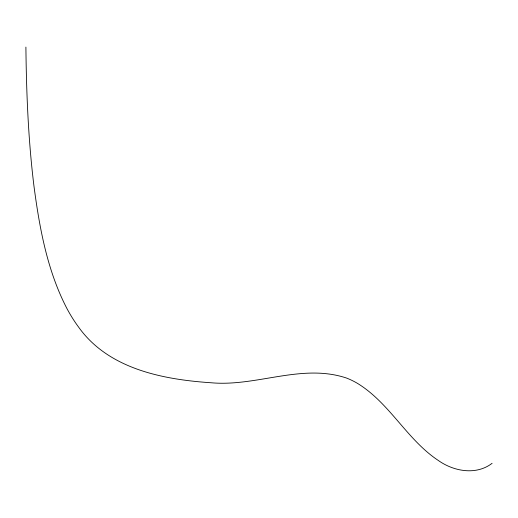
<?xml version="1.0" encoding="UTF-8"?>
<svg xmlns="http://www.w3.org/2000/svg" width="518" height="518" viewBox="0 0 518 518"><rect width="100%" height="100%" fill="white"/><g stroke="black" fill="none" stroke-linecap="round" stroke-linejoin="round"><path stroke-width="0.78" d="M492.1 463.312C476.061 475.615 453.528 471.38 438.086 460.308A440.17 158.236 89.3 0 1 432.925 456.649C404.843 435.398 388.027 402.195 357.75 383.534A349.385 154.28 -80.4 0 0 346.613 378.082C302.149 363.112 256.811 386.784 211.448 382.789C163.131 379.552 108.489 369.127 78.529 327.007A169.936 94.03 89.2 0 1 67.01 308.689C47.255 270.772 39.517 228.056 33.961 186.072C28.283 139.97 26.412 93.499 25.9 47.086"/></g></svg>
